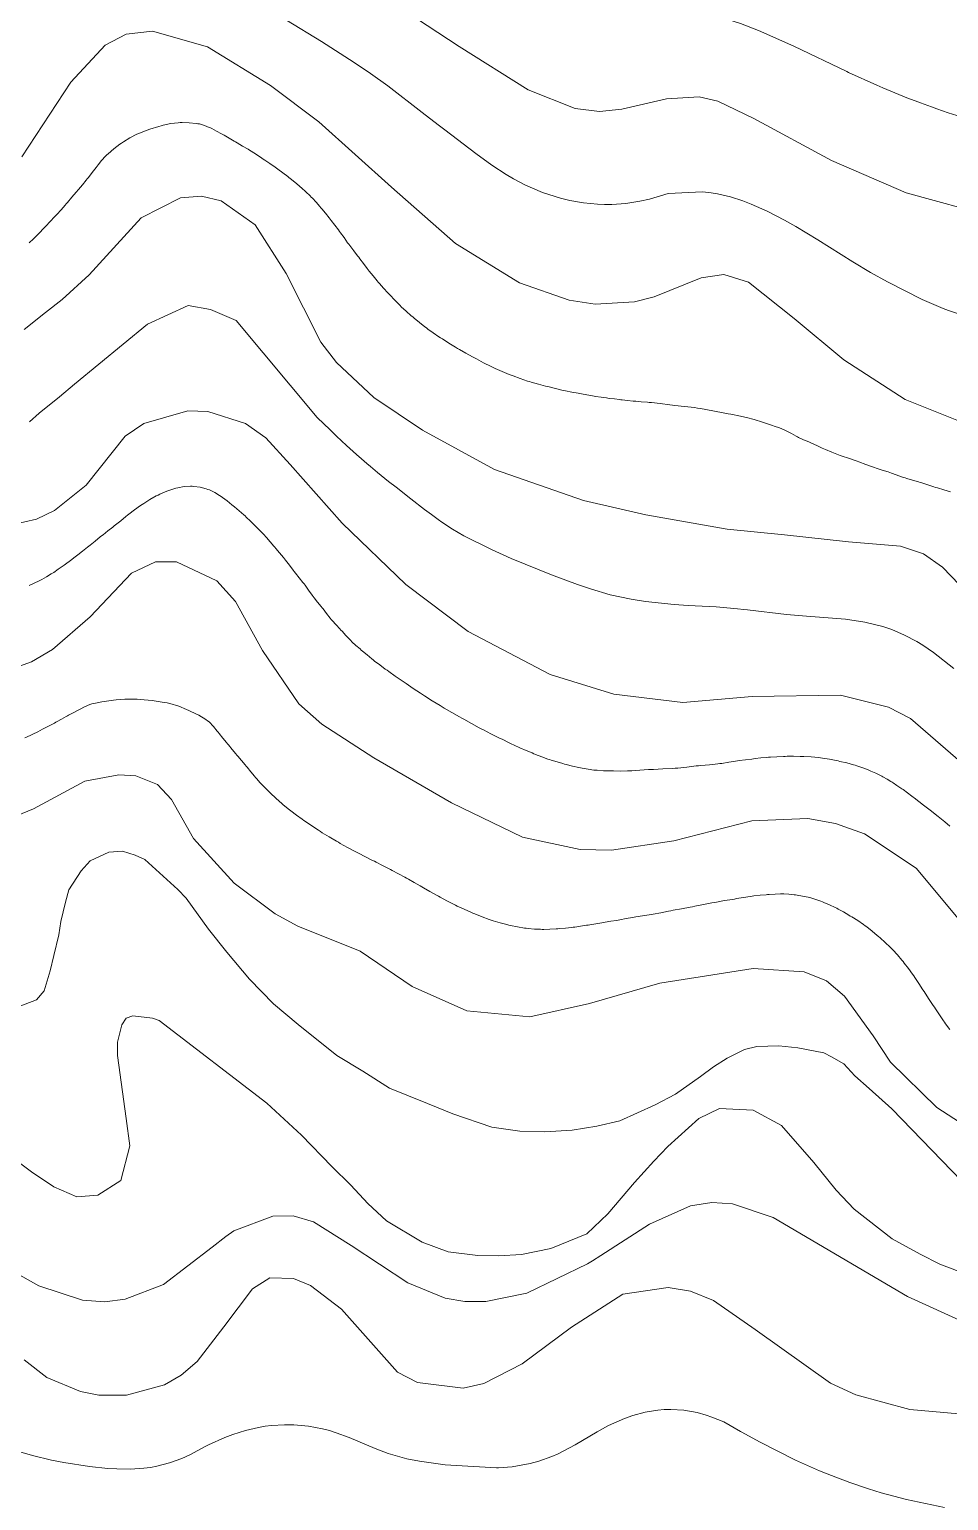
# Model space of a CAD drawing. Header units: metres. Extents: x 548946 to 557077, y 1838800 to 1845419.
# Drawn here: x 554395.3 to 554575.9, y 1841173.8 to 1841462.9 of the extents above; entities that cross this region are included whole.
import ezdxf

# ---------------------------------------------------------------- set-up
doc = ezdxf.new("R2010")
doc.units = ezdxf.units.M
doc.header["$LTSCALE"] = 28
doc.layers.add('1', color=7, linetype='Continuous', lineweight=13)
doc.layers.add('2', color=7, linetype='Continuous', lineweight=13)

msp = doc.modelspace()

# ---------------------------------------------------------------- linework, layer by layer
at = {"layer": '1'}
for points in [[(554584.77, 1841426.06), (554567.53, 1841430.79), (554552.82, 1841437.12), (554537.58, 1841445.4), (554530.51, 1841448.78), (554526.86, 1841449.65), (554520.42, 1841449.24), (554511.66, 1841447.22), (554507.28, 1841446.77), (554502.47, 1841447.36), (554493.26, 1841451.04), (554479.71, 1841459.53), (554469.24, 1841466.4)], [(554577.45, 1841445.98), (554575.79, 1841446.53), (554573.57, 1841447.28), (554572.47, 1841447.67), (554570.33, 1841448.45), (554569.26, 1841448.85), (554567.66, 1841449.47), (554565.28, 1841450.42), (554562.91, 1841451.42), (554561.73, 1841451.93), (554556.21, 1841454.46), (554555.85, 1841454.63), (554545.42, 1841459.59), (554538.49, 1841462.68), (554534.95, 1841464.04), (554531.64, 1841465.1), (554529.97, 1841465.56), (554527.43, 1841466.15), (554523.59, 1841466.77), (554519.78, 1841467.09), (554514.69, 1841467.4), (554512.17, 1841467.66), (554508.27, 1841468.34)], [(554393.76, 1841437.87), (554403.4, 1841452.56), (554410.16, 1841459.8), (554414.27, 1841461.96), (554419.46, 1841462.55), (554430.22, 1841459.5), (554442.65, 1841451.88), (554452.15, 1841444.75), (554466.39, 1841431.9), (554478.96, 1841420.84), (554491.55, 1841413.1), (554501.34, 1841409.69), (554506.42, 1841408.93), (554514.16, 1841409.36), (554518.01, 1841410.38), (554527.25, 1841414.08), (554531.69, 1841414.73), (554536.52, 1841413.21), (554545.52, 1841406.08), (554555.28, 1841397.98), (554567.31, 1841390.16), (554582.71, 1841384.05)], [(554465.67, 1841411.16), (554464.85, 1841412.07), (554464.03, 1841412.99), (554463.81, 1841413.25), (554463.59, 1841413.51), (554462.81, 1841414.45), (554462.04, 1841415.41), (554461.84, 1841415.67), (554461.63, 1841415.93), (554460.9, 1841416.88), (554460.17, 1841417.85), (554459.96, 1841418.12), (554459.75, 1841418.4), (554458.97, 1841419.42), (554458.2, 1841420.44), (554457.99, 1841420.72), (554457.78, 1841420.99), (554457.07, 1841421.98), (554456.36, 1841422.95), (554456.17, 1841423.22), (554455.97, 1841423.49), (554455.25, 1841424.44), (554454.53, 1841425.38), (554454.34, 1841425.63), (554454.14, 1841425.88), (554453.44, 1841426.77), (554452.73, 1841427.63), (554452.53, 1841427.86), (554452.34, 1841428.1), (554451.61, 1841428.93), (554450.85, 1841429.75), (554450.64, 1841429.97), (554450.41, 1841430.19), (554449.58, 1841430.98), (554448.72, 1841431.75), (554448.48, 1841431.96), (554448.24, 1841432.16), (554447.39, 1841432.9), (554446.51, 1841433.63), (554446.26, 1841433.83), (554446.01, 1841434.03), (554445.06, 1841434.75), (554444.09, 1841435.47), (554443.81, 1841435.66), (554443.53, 1841435.86), (554442.52, 1841436.55), (554441.49, 1841437.24), (554441.2, 1841437.43), (554440.91, 1841437.62), (554439.86, 1841438.31), (554438.8, 1841438.99), (554438.5, 1841439.17), (554438.21, 1841439.35), (554437.13, 1841439.99), (554436.07, 1841440.61), (554435.78, 1841440.78), (554435.5, 1841440.94), (554434.51, 1841441.53), (554433.55, 1841442.1), (554433.28, 1841442.26), (554433.01, 1841442.41), (554432.03, 1841442.93), (554431.07, 1841443.41), (554430.81, 1841443.53), (554430.55, 1841443.65), (554429.64, 1841444.03), (554428.65, 1841444.32), (554428.33, 1841444.38), (554428, 1841444.43), (554426.67, 1841444.57), (554425.25, 1841444.59), (554424.85, 1841444.58), (554424.46, 1841444.55), (554423.05, 1841444.39), (554421.56, 1841444.09), (554421.12, 1841443.98), (554420.67, 1841443.85), (554418.93, 1841443.31), (554417.21, 1841442.67), (554416.78, 1841442.48), (554416.36, 1841442.29), (554414.98, 1841441.58), (554413.72, 1841440.8), (554413.38, 1841440.57), (554413.04, 1841440.33), (554411.83, 1841439.42), (554410.74, 1841438.48), (554410.47, 1841438.24), (554410.22, 1841437.99), (554409.45, 1841437.15), (554408.77, 1841436.3), (554408.57, 1841436.05), (554408.37, 1841435.79), (554407.61, 1841434.81), (554406.84, 1841433.82), (554406.63, 1841433.55), (554406.42, 1841433.29), (554405.66, 1841432.37), (554404.89, 1841431.45), (554404.44, 1841430.92), (554403.59, 1841429.91)], [(554394.2, 1841403.95), (554398.45, 1841407.29), (554401.72, 1841409.85), (554406.99, 1841414.67), (554417.22, 1841425.85), (554424.92, 1841429.8), (554429.09, 1841430.16), (554432.95, 1841429.21), (554439.61, 1841424.51), (554445.7, 1841414.93), (554452.55, 1841401.44), (554455.6, 1841397.45), (554462.96, 1841390.55), (554472.51, 1841384.14), (554486.67, 1841376.44), (554504.15, 1841370.33), (554516.37, 1841367.51), (554532.34, 1841364.69), (554543.62, 1841363.56), (554556.18, 1841362.19), (554566.38, 1841361.36), (554570.96, 1841359.88), (554574.67, 1841357.25), (554581.34, 1841350.28)], [(554403.59, 1841429.91), (554402.73, 1841428.9), (554402.5, 1841428.63), (554402.27, 1841428.37), (554401.47, 1841427.45), (554400.66, 1841426.56), (554400.43, 1841426.31), (554400.2, 1841426.05), (554399.35, 1841425.14), (554398.51, 1841424.25), (554398.28, 1841424.01), (554398.05, 1841423.78), (554397.26, 1841422.96), (554396.48, 1841422.17), (554396.26, 1841421.96), (554396.04, 1841421.74), (554395.23, 1841420.96)], [(554548.37, 1841381.84), (554547.37, 1841382.27), (554546.4, 1841382.71), (554546.14, 1841382.84), (554545.88, 1841382.97), (554544.97, 1841383.48), (554544.07, 1841383.97), (554543.82, 1841384.09), (554543.57, 1841384.21), (554542.65, 1841384.59), (554541.59, 1841384.97), (554541.24, 1841385.1), (554540.86, 1841385.23), (554539.32, 1841385.75), (554537.63, 1841386.28), (554537.16, 1841386.41), (554536.68, 1841386.53), (554534.98, 1841386.91), (554533.1, 1841387.28), (554532.52, 1841387.39), (554531.92, 1841387.51), (554529.53, 1841387.97), (554527.12, 1841388.4), (554526.5, 1841388.5), (554525.91, 1841388.59), (554523.94, 1841388.83), (554522.1, 1841389.02), (554521.59, 1841389.08), (554521.07, 1841389.14), (554519.2, 1841389.36), (554517.48, 1841389.56), (554517.06, 1841389.61), (554516.67, 1841389.65), (554515.48, 1841389.74), (554514.44, 1841389.82), (554514.15, 1841389.84), (554513.86, 1841389.87), (554512.79, 1841389.98), (554511.73, 1841390.09), (554511.45, 1841390.13), (554511.17, 1841390.16), (554510.19, 1841390.28), (554509.2, 1841390.4), (554508.92, 1841390.44), (554508.64, 1841390.48), (554507.57, 1841390.62), (554506.49, 1841390.78), (554506.19, 1841390.83), (554505.89, 1841390.88), (554504.81, 1841391.08), (554503.71, 1841391.29), (554503.39, 1841391.35), (554503.06, 1841391.41), (554501.85, 1841391.63), (554500.59, 1841391.87), (554500.25, 1841391.95), (554499.9, 1841392.02), (554498.65, 1841392.32), (554497.38, 1841392.64), (554497.01, 1841392.73), (554496.64, 1841392.83), (554495.27, 1841393.18), (554493.87, 1841393.57), (554493.49, 1841393.69), (554493.1, 1841393.81), (554491.7, 1841394.3), (554490.31, 1841394.82), (554489.92, 1841394.97), (554489.53, 1841395.11), (554488.15, 1841395.66), (554486.75, 1841396.26), (554486.35, 1841396.44), (554485.96, 1841396.63), (554484.5, 1841397.39), (554483.08, 1841398.16), (554482.69, 1841398.37), (554482.32, 1841398.58), (554481.01, 1841399.29), (554479.73, 1841400), (554479.37, 1841400.22), (554479, 1841400.43), (554477.68, 1841401.25), (554476.4, 1841402.07), (554476.06, 1841402.3), (554475.73, 1841402.51), (554474.61, 1841403.27), (554473.55, 1841404.03), (554473.25, 1841404.25), (554472.96, 1841404.47), (554471.9, 1841405.3), (554470.86, 1841406.16), (554470.57, 1841406.4), (554470.29, 1841406.64), (554469.29, 1841407.51), (554468.33, 1841408.39), (554468.08, 1841408.63), (554467.83, 1841408.88), (554466.96, 1841409.77), (554466.13, 1841410.66), (554465.9, 1841410.91), (554465.67, 1841411.16)], [(554576.9, 1841337.32), (554572.91, 1841340.48), (554570.81, 1841341.92), (554569.64, 1841342.63), (554567.21, 1841343.89), (554564.68, 1841344.95), (554562.95, 1841345.54), (554559.42, 1841346.44), (554555.6, 1841347), (554547.91, 1841347.59), (554544.04, 1841347.95), (554536.32, 1841348.84), (554535.64, 1841348.91), (554534.36, 1841349.07), (554530.22, 1841349.43), (554524.68, 1841349.7), (554521.91, 1841349.87), (554516.3, 1841350.46), (554513.52, 1841350.91), (554509.39, 1841351.81), (554505.49, 1841352.94), (554502.92, 1841353.81), (554497.84, 1841355.72), (554489.93, 1841358.94), (554486.03, 1841360.67), (554480.64, 1841363.38), (554479.48, 1841364.04), (554478.4, 1841364.7), (554477.69, 1841365.15), (554477.22, 1841365.46), (554476.29, 1841366.09), (554475.6, 1841366.57), (554474.23, 1841367.56), (554472.88, 1841368.58), (554470.21, 1841370.65), (554467.29, 1841372.94), (554465.84, 1841374.08), (554463.68, 1841375.83), (554462.25, 1841377.01), (554461.55, 1841377.6), (554460.49, 1841378.51), (554459.5, 1841379.38), (554458.85, 1841379.97), (554457.54, 1841381.16), (554455.62, 1841382.97), (554454.34, 1841384.19), (554451.82, 1841386.65), (554435.9, 1841405.7), (554430.81, 1841407.89), (554426.44, 1841408.62), (554418.44, 1841404.97), (554404.14, 1841393.19), (554401.15, 1841390.72), (554397.19, 1841387.48), (554395.26, 1841385.8)], [(554576.24, 1841372.01), (554574.94, 1841372.42), (554573.65, 1841372.81), (554573.3, 1841372.91), (554572.96, 1841373.02), (554571.75, 1841373.41), (554570.58, 1841373.78), (554570.26, 1841373.88), (554569.94, 1841373.98), (554568.8, 1841374.32), (554567.66, 1841374.67), (554567.34, 1841374.78), (554567.02, 1841374.88), (554564.65, 1841375.73), (554564.32, 1841375.84), (554564, 1841375.95), (554562.83, 1841376.31), (554561.62, 1841376.69), (554561.27, 1841376.81), (554560.92, 1841376.93), (554559.6, 1841377.43), (554558.25, 1841377.94), (554557.88, 1841378.07), (554557.51, 1841378.2), (554556.21, 1841378.64), (554554.92, 1841379.07), (554554.56, 1841379.2), (554554.21, 1841379.33), (554552.91, 1841379.84), (554551.67, 1841380.36), (554551.35, 1841380.5), (554551.03, 1841380.64), (554549.95, 1841381.12), (554548.93, 1841381.59), (554548.65, 1841381.71), (554548.37, 1841381.84)], [(554395.19, 1841353.62), (554396.18, 1841354.06), (554397.15, 1841354.53), (554397.41, 1841354.67), (554397.68, 1841354.81), (554398.61, 1841355.34), (554399.53, 1841355.89), (554399.78, 1841356.05), (554400.03, 1841356.21), (554400.94, 1841356.82), (554401.86, 1841357.46), (554402.11, 1841357.64), (554402.37, 1841357.83), (554403.31, 1841358.53), (554404.26, 1841359.26), (554404.52, 1841359.46), (554404.78, 1841359.66), (554405.71, 1841360.39), (554406.64, 1841361.14), (554406.91, 1841361.35), (554407.18, 1841361.57), (554408.17, 1841362.36), (554409.17, 1841363.16), (554409.45, 1841363.38), (554409.72, 1841363.59), (554410.69, 1841364.36), (554411.66, 1841365.12), (554411.93, 1841365.34), (554412.2, 1841365.56), (554413.19, 1841366.36), (554414.22, 1841367.19), (554414.52, 1841367.42), (554414.82, 1841367.65), (554415.93, 1841368.5), (554417.08, 1841369.33), (554417.4, 1841369.55), (554417.73, 1841369.77), (554418.92, 1841370.53), (554420.17, 1841371.23), (554420.53, 1841371.41), (554420.89, 1841371.59), (554422.28, 1841372.18), (554423.66, 1841372.65), (554424.03, 1841372.76), (554424.39, 1841372.84), (554425.66, 1841373.06), (554426.89, 1841373.12), (554427.23, 1841373.12), (554427.57, 1841373.1), (554428.81, 1841372.93), (554430, 1841372.63), (554430.31, 1841372.52), (554430.62, 1841372.41), (554431.66, 1841371.91), (554432.64, 1841371.31), (554432.91, 1841371.13), (554433.18, 1841370.94)], [(554433.18, 1841370.94), (554434.12, 1841370.24), (554435.06, 1841369.49), (554435.31, 1841369.28), (554435.57, 1841369.07), (554436.49, 1841368.3), (554437.39, 1841367.52), (554437.63, 1841367.3), (554437.87, 1841367.08), (554438.69, 1841366.28), (554439.48, 1841365.49), (554439.7, 1841365.27), (554439.92, 1841365.05), (554440.69, 1841364.28), (554441.45, 1841363.5), (554441.65, 1841363.28), (554441.85, 1841363.05), (554442.56, 1841362.23), (554443.26, 1841361.37), (554443.46, 1841361.14), (554443.66, 1841360.9), (554444.4, 1841360.03), (554445.15, 1841359.13), (554445.36, 1841358.87), (554445.57, 1841358.6), (554446.33, 1841357.62), (554447.09, 1841356.62), (554447.3, 1841356.35), (554447.51, 1841356.08), (554448.27, 1841355.14), (554449.01, 1841354.2), (554449.22, 1841353.94), (554449.42, 1841353.67), (554450.12, 1841352.69), (554450.81, 1841351.73), (554451, 1841351.48), (554451.19, 1841351.23), (554451.89, 1841350.36), (554452.58, 1841349.51), (554452.77, 1841349.27), (554452.97, 1841349.02), (554453.66, 1841348.11), (554454.36, 1841347.21), (554454.56, 1841346.97), (554454.76, 1841346.73), (554455.5, 1841345.91), (554456.26, 1841345.1), (554456.47, 1841344.87), (554456.68, 1841344.64), (554457.43, 1841343.82), (554458.2, 1841343.01), (554458.41, 1841342.8), (554458.63, 1841342.59), (554459.41, 1841341.86), (554460.23, 1841341.15), (554460.46, 1841340.95), (554460.7, 1841340.74), (554461.6, 1841339.98), (554462.54, 1841339.21), (554462.81, 1841338.99), (554463.08, 1841338.78), (554464.1, 1841338.01), (554465.19, 1841337.2), (554465.52, 1841336.96), (554465.85, 1841336.72), (554467.14, 1841335.81), (554468.5, 1841334.87), (554468.88, 1841334.61), (554469.26, 1841334.35), (554470.66, 1841333.41), (554472.09, 1841332.47), (554472.5, 1841332.2), (554472.91, 1841331.94), (554474.42, 1841330.99), (554475.94, 1841330.05), (554476.36, 1841329.79), (554476.78, 1841329.54), (554478.27, 1841328.67), (554479.77, 1841327.81), (554480.19, 1841327.58), (554480.61, 1841327.34), (554482.13, 1841326.5), (554483.64, 1841325.68), (554484.05, 1841325.46), (554484.46, 1841325.25), (554485.93, 1841324.5), (554487.36, 1841323.78), (554487.75, 1841323.59), (554488.14, 1841323.4), (554489.53, 1841322.72), (554490.88, 1841322.08), (554491.24, 1841321.91), (554491.59, 1841321.75), (554492.83, 1841321.21), (554494.04, 1841320.72), (554494.38, 1841320.58), (554494.71, 1841320.45), (554495.92, 1841319.97), (554497.12, 1841319.53), (554497.45, 1841319.41), (554497.77, 1841319.3)], [(554385.68, 1841335.03), (554395.69, 1841338.6), (554399.81, 1841341.07), (554407.2, 1841347.5), (554415.31, 1841356.03), (554420.06, 1841358.31), (554424.16, 1841358.28), (554432.09, 1841354.55), (554435.78, 1841350.49), (554441.03, 1841340.83), (554448.22, 1841330.4), (554452.7, 1841326.4), (554462.9, 1841319.75), (554478.21, 1841310.91), (554492.11, 1841304.18), (554503.46, 1841301.73), (554509.64, 1841301.62), (554521.9, 1841303.47), (554537.19, 1841307.39), (554548.19, 1841307.82), (554553.61, 1841306.86), (554559.34, 1841304.82), (554569.48, 1841298.09), (554578.09, 1841287.83)], [(554394.36, 1841323.68), (554395.38, 1841324.17), (554395.66, 1841324.3), (554395.94, 1841324.43), (554396.91, 1841324.9), (554397.86, 1841325.37), (554398.12, 1841325.5), (554398.38, 1841325.63), (554399.3, 1841326.11), (554400.2, 1841326.6), (554400.45, 1841326.74), (554400.7, 1841326.88), (554401.59, 1841327.39), (554402.47, 1841327.89), (554402.72, 1841328.02), (554402.96, 1841328.15), (554403.85, 1841328.6), (554404.73, 1841329.05), (554404.98, 1841329.18), (554405.22, 1841329.31), (554406.1, 1841329.79), (554407.15, 1841330.24), (554407.51, 1841330.35), (554407.9, 1841330.46), (554409.52, 1841330.78), (554411.31, 1841331.03), (554411.8, 1841331.08), (554412.29, 1841331.14), (554414.01, 1841331.28), (554415.88, 1841331.3), (554416.45, 1841331.28), (554417.05, 1841331.25), (554419.41, 1841331.02), (554421.74, 1841330.66), (554422.32, 1841330.54), (554422.87, 1841330.42), (554424.6, 1841329.9), (554426.14, 1841329.28), (554426.56, 1841329.09), (554426.99, 1841328.89), (554428.54, 1841328.12), (554429.92, 1841327.28), (554430.25, 1841327.05), (554430.55, 1841326.81), (554431.42, 1841325.92), (554432.13, 1841325.03), (554432.33, 1841324.78), (554432.53, 1841324.54), (554433.25, 1841323.66), (554433.98, 1841322.79), (554434.18, 1841322.54), (554434.38, 1841322.3), (554435.1, 1841321.42), (554435.82, 1841320.55), (554436.02, 1841320.31), (554436.22, 1841320.08), (554437.63, 1841318.38), (554437.83, 1841318.14), (554438.03, 1841317.91), (554438.75, 1841317.03), (554439.48, 1841316.17), (554439.68, 1841315.93), (554439.89, 1841315.7), (554440.63, 1841314.87), (554441.41, 1841314.04), (554441.64, 1841313.81), (554441.86, 1841313.58), (554442.72, 1841312.74), (554443.61, 1841311.89), (554443.87, 1841311.66), (554444.12, 1841311.43), (554445.07, 1841310.6), (554446.07, 1841309.77), (554446.35, 1841309.55), (554446.64, 1841309.32), (554447.73, 1841308.5), (554448.87, 1841307.68), (554449.2, 1841307.45), (554449.53, 1841307.22), (554450.76, 1841306.37), (554452.05, 1841305.52), (554452.42, 1841305.28), (554452.79, 1841305.05), (554454.17, 1841304.21), (554455.57, 1841303.39), (554455.96, 1841303.17), (554456.34, 1841302.95), (554457.75, 1841302.17), (554459.15, 1841301.41), (554459.54, 1841301.21), (554459.93, 1841301.01), (554461.32, 1841300.3)], [(554497.77, 1841319.3), (554498.92, 1841318.95), (554500.08, 1841318.62), (554500.41, 1841318.53), (554500.74, 1841318.44), (554501.97, 1841318.13), (554503.19, 1841317.85), (554503.53, 1841317.78), (554503.86, 1841317.72), (554505.02, 1841317.52), (554506.18, 1841317.37), (554506.5, 1841317.34), (554506.83, 1841317.31), (554508.05, 1841317.24), (554509.3, 1841317.19), (554509.66, 1841317.19), (554510.02, 1841317.18), (554511.36, 1841317.17), (554512.78, 1841317.19), (554513.19, 1841317.21), (554513.61, 1841317.23), (554515.2, 1841317.33), (554516.89, 1841317.45), (554517.38, 1841317.48), (554517.87, 1841317.5), (554519.72, 1841317.58), (554521.6, 1841317.68), (554522.11, 1841317.72), (554522.63, 1841317.76), (554524.46, 1841317.95), (554526.25, 1841318.16), (554526.73, 1841318.22), (554527.21, 1841318.27), (554528.9, 1841318.42), (554530.5, 1841318.58), (554530.92, 1841318.63), (554531.32, 1841318.68), (554532.71, 1841318.9), (554534.01, 1841319.12), (554534.37, 1841319.18), (554534.72, 1841319.23), (554535.98, 1841319.39), (554537.2, 1841319.53), (554537.53, 1841319.57), (554537.85, 1841319.61), (554539, 1841319.74), (554540.16, 1841319.86), (554540.5, 1841319.89), (554540.84, 1841319.91), (554542.12, 1841319.99), (554543.42, 1841320.04), (554543.78, 1841320.05), (554544.13, 1841320.06), (554545.38, 1841320.07), (554546.67, 1841320.05), (554547.04, 1841320.03), (554547.42, 1841320.02), (554548.86, 1841319.93), (554550.32, 1841319.8), (554550.71, 1841319.76), (554551.1, 1841319.71), (554552.44, 1841319.49), (554553.76, 1841319.23), (554554.13, 1841319.15), (554554.5, 1841319.07), (554555.87, 1841318.76), (554557.18, 1841318.41), (554557.52, 1841318.31), (554557.86, 1841318.21), (554558.99, 1841317.8), (554560.03, 1841317.38), (554560.31, 1841317.26), (554560.59, 1841317.15), (554561.57, 1841316.73), (554562.48, 1841316.3), (554562.72, 1841316.18), (554562.96, 1841316.06), (554563.77, 1841315.59), (554564.53, 1841315.1), (554564.74, 1841314.97), (554564.95, 1841314.83), (554565.7, 1841314.35), (554566.47, 1841313.83), (554566.69, 1841313.67), (554566.92, 1841313.51), (554567.76, 1841312.9), (554568.62, 1841312.25), (554568.87, 1841312.06), (554569.11, 1841311.88), (554569.99, 1841311.2), (554570.92, 1841310.49), (554571.19, 1841310.28), (554571.46, 1841310.07), (554572.5, 1841309.27), (554573.55, 1841308.45), (554573.84, 1841308.22), (554574.12, 1841308), (554575.11, 1841307.18), (554576.1, 1841306.35)], [(554420.42, 1841314.51), (554416.14, 1841316.2), (554412.83, 1841316.42), (554406.14, 1841315.16), (554396.06, 1841309.74), (554381.86, 1841303.94)], [(554589.51, 1841240.7), (554573.58, 1841251.04), (554564.43, 1841259.94), (554561.05, 1841265.12), (554555.39, 1841272.96), (554551.88, 1841275.92), (554547.48, 1841277.69), (554537.44, 1841278.37), (554519.15, 1841275.51), (554505.3, 1841271.48), (554493.58, 1841268.86), (554481.23, 1841270.04), (554470.44, 1841274.86), (554460.25, 1841281.76), (554448.01, 1841286.69), (554443.57, 1841289.08), (554435.47, 1841295.16), (554427.49, 1841303.92), (554423.19, 1841311.57), (554420.42, 1841314.51)], [(554461.32, 1841300.3), (554462.67, 1841299.62), (554463.03, 1841299.43), (554463.39, 1841299.25), (554464.62, 1841298.62), (554465.83, 1841298), (554466.18, 1841297.82), (554466.52, 1841297.64), (554467.79, 1841296.98), (554469.04, 1841296.31), (554469.38, 1841296.12), (554469.71, 1841295.94), (554470.87, 1841295.27), (554472.03, 1841294.6), (554472.37, 1841294.41), (554472.7, 1841294.22), (554473.96, 1841293.51), (554475.25, 1841292.79), (554475.61, 1841292.59), (554475.97, 1841292.39), (554477.27, 1841291.68), (554478.58, 1841290.99), (554478.95, 1841290.81), (554479.31, 1841290.63), (554480.65, 1841290.02), (554482.02, 1841289.43), (554482.4, 1841289.26), (554482.79, 1841289.1), (554484.2, 1841288.52), (554485.62, 1841287.98), (554486, 1841287.85), (554486.38, 1841287.72), (554487.73, 1841287.32), (554489.06, 1841286.99), (554489.43, 1841286.9), (554489.81, 1841286.82), (554491.18, 1841286.54), (554492.53, 1841286.32), (554492.89, 1841286.27), (554493.24, 1841286.23), (554494.48, 1841286.12), (554495.69, 1841286.07), (554496.02, 1841286.06), (554496.35, 1841286.06), (554497.54, 1841286.09), (554498.73, 1841286.15), (554499.06, 1841286.17), (554499.39, 1841286.2), (554500.57, 1841286.3), (554501.75, 1841286.43), (554502.08, 1841286.47), (554502.4, 1841286.51), (554503.55, 1841286.67), (554504.7, 1841286.85), (554505.02, 1841286.9), (554505.35, 1841286.95), (554506.55, 1841287.16), (554507.73, 1841287.37), (554508.05, 1841287.42), (554508.37, 1841287.47), (554509.49, 1841287.65), (554510.61, 1841287.83), (554510.93, 1841287.88), (554511.26, 1841287.94), (554512.48, 1841288.16), (554513.73, 1841288.39), (554514.08, 1841288.45), (554514.43, 1841288.51), (554515.69, 1841288.7), (554517.02, 1841288.91), (554517.4, 1841288.98), (554517.8, 1841289.05), (554519.29, 1841289.33), (554520.85, 1841289.64), (554521.3, 1841289.72), (554521.74, 1841289.81), (554523.39, 1841290.11), (554525.06, 1841290.42), (554525.52, 1841290.51), (554525.99, 1841290.6), (554527.68, 1841290.94), (554529.34, 1841291.27), (554529.8, 1841291.35), (554530.25, 1841291.43), (554531.84, 1841291.7), (554533.37, 1841291.95), (554533.77, 1841292.02), (554534.17, 1841292.09), (554535.57, 1841292.32), (554536.88, 1841292.54), (554537.24, 1841292.59), (554537.59, 1841292.63), (554538.81, 1841292.77), (554539.99, 1841292.87), (554540.31, 1841292.89), (554540.63, 1841292.92), (554541.76, 1841292.99), (554542.86, 1841293.02), (554543.16, 1841293.02), (554543.46, 1841293.02), (554544.49, 1841292.97)], [(554544.49, 1841292.97), (554545.52, 1841292.87), (554545.81, 1841292.83), (554546.1, 1841292.79), (554547.18, 1841292.6), (554548.24, 1841292.37), (554548.53, 1841292.3), (554548.81, 1841292.22), (554549.79, 1841291.93), (554550.78, 1841291.57), (554551.07, 1841291.46), (554551.36, 1841291.34), (554552.47, 1841290.87), (554553.59, 1841290.34), (554553.89, 1841290.19), (554554.19, 1841290.04), (554555.22, 1841289.48), (554556.25, 1841288.87), (554556.55, 1841288.68), (554556.86, 1841288.5), (554558.01, 1841287.77), (554559.17, 1841287), (554559.47, 1841286.78), (554559.78, 1841286.56), (554560.82, 1841285.73), (554561.83, 1841284.88), (554562.11, 1841284.64), (554562.39, 1841284.39), (554563.41, 1841283.49), (554564.41, 1841282.56), (554564.67, 1841282.3), (554564.93, 1841282.03), (554565.82, 1841281.03), (554566.68, 1841280.01), (554566.91, 1841279.72), (554567.15, 1841279.42), (554567.98, 1841278.34), (554568.8, 1841277.22), (554569.02, 1841276.91), (554569.24, 1841276.59), (554570.04, 1841275.41), (554570.83, 1841274.2), (554571.05, 1841273.86), (554571.27, 1841273.53), (554572.06, 1841272.29), (554572.85, 1841271.07), (554573.07, 1841270.74), (554573.28, 1841270.41), (554574.05, 1841269.24), (554574.83, 1841268.1), (554575.05, 1841267.79), (554575.27, 1841267.48), (554576.07, 1841266.4)], [(554387.59, 1841244.4), (554395.67, 1841238.38), (554400.05, 1841235.48), (554404.6, 1841233.47), (554408.72, 1841233.84), (554413.24, 1841236.71), (554414.97, 1841243.52), (554414.29, 1841248.89), (554412.54, 1841261.26), (554412.54, 1841263.86), (554413.4, 1841267.32), (554414.26, 1841268.61), (554415.55, 1841269.04), (554419.43, 1841268.61), (554420.73, 1841268.18), (554441.89, 1841251.92), (554448.71, 1841245.6), (554454.65, 1841239.45), (554458.41, 1841235.76), (554461.73, 1841232.16), (554465.45, 1841228.75), (554472.43, 1841224.6), (554477.55, 1841222.66), (554483.38, 1841221.96), (554487.41, 1841221.89), (554491.96, 1841222.17), (554497.7, 1841223.32), (554504.8, 1841226.22), (554508.9, 1841230.17), (554511.53, 1841233.23), (554514.16, 1841236.29), (554517.93, 1841240.49)], [(554517.93, 1841240.49), (554520.72, 1841243.42), (554526.78, 1841248.91), (554530.84, 1841250.86), (554537.48, 1841250.54), (554543.03, 1841247.51), (554549.38, 1841240.27), (554553.8, 1841234.79), (554557.28, 1841231.07), (554564.75, 1841225.26), (554570.3, 1841222.22), (554574.13, 1841220.26), (554579.85, 1841218.11)], [(554387.15, 1841221.59), (554397.13, 1841216.04), (554405.7, 1841213.22), (554410.11, 1841212.86), (554414.07, 1841213.37), (554421.6, 1841216.25), (554431.17, 1841223.59), (554433.85, 1841225.72), (554435.43, 1841226.79), (554443.07, 1841229.68), (554447.06, 1841229.75), (554451.09, 1841228.57), (554458.48, 1841223.93), (554469.6, 1841216.6), (554476.96, 1841213.61), (554480.84, 1841212.9), (554484.91, 1841212.9), (554492.96, 1841214.58), (554504.9, 1841220.35), (554505.89, 1841220.93), (554507.52, 1841221.94), (554517.12, 1841228.15), (554525.12, 1841231.7), (554529.33, 1841232.39), (554533.42, 1841232.09), (554541.42, 1841229.46), (554567.79, 1841213.88), (554579.44, 1841208.61)], [(554394.26, 1841201.47), (554398.71, 1841198.01), (554405.31, 1841195.23), (554408.89, 1841194.55), (554414.36, 1841194.52), (554421.8, 1841196.57), (554425.06, 1841198.44), (554428.19, 1841201.11), (554433.48, 1841207.96), (554439.07, 1841215.45), (554442.47, 1841217.55), (554447.16, 1841217.42), (554450.47, 1841216.05), (554456.58, 1841211.43), (554467.6, 1841199.03), (554471.51, 1841197.02), (554480.47, 1841195.91), (554484.57, 1841196.84), (554492.07, 1841200.66), (554501.78, 1841207.91), (554511.88, 1841214.34), (554520.74, 1841215.7), (554525.14, 1841214.99), (554529.68, 1841213.13), (554537.86, 1841207.4), (554552.66, 1841196.91)], [(554552.66, 1841196.91), (554557.63, 1841194.62), (554568.24, 1841191.69), (554582.31, 1841190.44), (554599.85, 1841189.05), (554614.06, 1841186.67), (554627.93, 1841184.82), (554633.02, 1841185.29), (554643.04, 1841187.86), (554658.23, 1841192.63), (554669.18, 1841194.26), (554674.47, 1841193.52), (554678.12, 1841192.03), (554684.72, 1841187.34), (554694.71, 1841178.54), (554707.85, 1841172.16)], [(554391.99, 1841183.81), (554395.89, 1841182.64), (554399.57, 1841181.76), (554402.05, 1841181.27), (554407.07, 1841180.51), (554410.65, 1841180.13), (554412.44, 1841180.02), (554415.11, 1841179.98), (554417.76, 1841180.15), (554419.06, 1841180.32), (554420.32, 1841180.55), (554422.79, 1841181.2), (554425.22, 1841182.09), (554426.81, 1841182.8), (554429.95, 1841184.5), (554430.2, 1841184.64), (554430.46, 1841184.77), (554433.63, 1841186.19), (554435.25, 1841186.81), (554437.74, 1841187.59), (554440.28, 1841188.18), (554441.57, 1841188.4), (554442.82, 1841188.56), (554445.35, 1841188.72), (554447.24, 1841188.7), (554450.08, 1841188.45), (554452.86, 1841187.93), (554454.23, 1841187.57), (554455.54, 1841187.15), (554458.11, 1841186.18), (554463.18, 1841184.02), (554465.74, 1841183.06), (554469.39, 1841182.03), (554471.88, 1841181.53), (554476.94, 1841180.81), (554487.04, 1841180.25), (554487.42, 1841180.26), (554490.1, 1841180.47), (554493.63, 1841181.11), (554495.37, 1841181.58), (554497.9, 1841182.48), (554499.13, 1841183.01), (554502.47, 1841184.77), (554506.82, 1841187.35), (554509.06, 1841188.56), (554512.18, 1841189.94), (554513.79, 1841190.5), (554516.24, 1841191.17), (554518.72, 1841191.59), (554519.96, 1841191.7), (554521.27, 1841191.73), (554523.87, 1841191.57), (554526.47, 1841191.09), (554528.21, 1841190.61), (554529.37, 1841190.22), (554531.7, 1841189.27), (554534.99, 1841187.4), (554535.23, 1841187.26), (554538.69, 1841185.33), (554545.79, 1841181.78), (554550.49, 1841179.68)], [(554550.49, 1841179.68), (554552.86, 1841178.71), (554556.47, 1841177.34), (554560.15, 1841176.11), (554562.62, 1841175.36), (554567.61, 1841174.03), (554575.04, 1841172.43)]]:
    msp.add_lwpolyline(points, dxfattribs=at)
at = {"layer": '2'}
for points in [[(554445.75, 1841464.72), (554452.62, 1841460.53), (554459.09, 1841456.41), (554462.26, 1841454.27), (554465.71, 1841451.8), (554472.42, 1841446.59), (554475.55, 1841444.16), (554476.85, 1841443.19), (554482.98, 1841438.49), (554486.11, 1841436.23), (554488.93, 1841434.41), (554490.39, 1841433.57), (554492.62, 1841432.39), (554496.1, 1841430.88), (554499.62, 1841429.74), (554501.42, 1841429.31), (554504.15, 1841428.82), (554506.9, 1841428.55), (554508.27, 1841428.5), (554509.67, 1841428.51), (554512.45, 1841428.7), (554515.22, 1841429.12), (554517.07, 1841429.54), (554520.77, 1841430.66), (554527.49, 1841430.99), (554529.22, 1841430.8), (554530.48, 1841430.59), (554532.98, 1841430), (554535.43, 1841429.21), (554537.04, 1841428.59), (554540.18, 1841427.19), (554543.6, 1841425.43)], [(554543.6, 1841425.43), (554545.83, 1841424.17), (554550.2, 1841421.53), (554557.06, 1841417.24), (554560.53, 1841415.16), (554563.86, 1841413.3), (554570.65, 1841409.81), (554574.78, 1841408.05), (554575.81, 1841407.65), (554579.52, 1841406.42)], [(554579.17, 1841318.1), (554568.38, 1841327.51), (554564.08, 1841329.7), (554554.61, 1841332.1), (554537.29, 1841331.79), (554523.66, 1841330.66), (554510.11, 1841332.26), (554497.57, 1841336.14), (554481.45, 1841344.6), (554469.25, 1841353.83), (554456.69, 1841365.89), (554446.5, 1841377.38), (554441.68, 1841382.66), (554437.74, 1841385.47), (554430.34, 1841387.81), (554426.38, 1841387.92), (554417.72, 1841385.47), (554414.1, 1841382.94), (554406.4, 1841373.37), (554400.21, 1841368.34), (554396.62, 1841366.69), (554392.07, 1841365.6), (554382.58, 1841365.36), (554365.66, 1841367.55)], [(554393.07, 1841270.84), (554396.68, 1841272.18), (554398.13, 1841273.99), (554399.35, 1841277.88), (554400.07, 1841280.9), (554401.03, 1841285), (554401.44, 1841287.63), (554402.33, 1841291.37), (554403, 1841293.8), (554405.4, 1841297.59), (554407.18, 1841299.55), (554410.88, 1841301.25)], [(554410.88, 1841301.25), (554413.56, 1841301.43), (554416.05, 1841300.62), (554417.91, 1841299.76), (554424.43, 1841293.9), (554426.03, 1841292.2), (554430.46, 1841286.1), (554434.02, 1841281.56), (554438.47, 1841276.29), (554443.24, 1841271.41), (554448.04, 1841267.35), (554455.64, 1841261.25), (554460.8, 1841258.18), (554465.99, 1841254.87), (554473.49, 1841251.82), (554478.42, 1841249.78), (554486.1, 1841247.21), (554491.6, 1841246.41), (554496.55, 1841246.25), (554501.92, 1841246.6), (554506.77, 1841247.37), (554511.24, 1841248.45), (554518.18, 1841251.57), (554522.18, 1841253.66), (554527.09, 1841257.13), (554529.7, 1841259.07), (554532.33, 1841260.77), (554535.79, 1841262.44), (554538.19, 1841263.06), (554542.53, 1841263.18), (554546.22, 1841262.77), (554551.37, 1841261.81), (554552.87, 1841261.03), (554555.28, 1841259.65), (554557.42, 1841257.3), (554560.28, 1841254.8), (554564.72, 1841250.82), (554578.44, 1841236.6)]]:
    msp.add_lwpolyline(points, dxfattribs=at)

doc.saveas('drawing.dxf')
